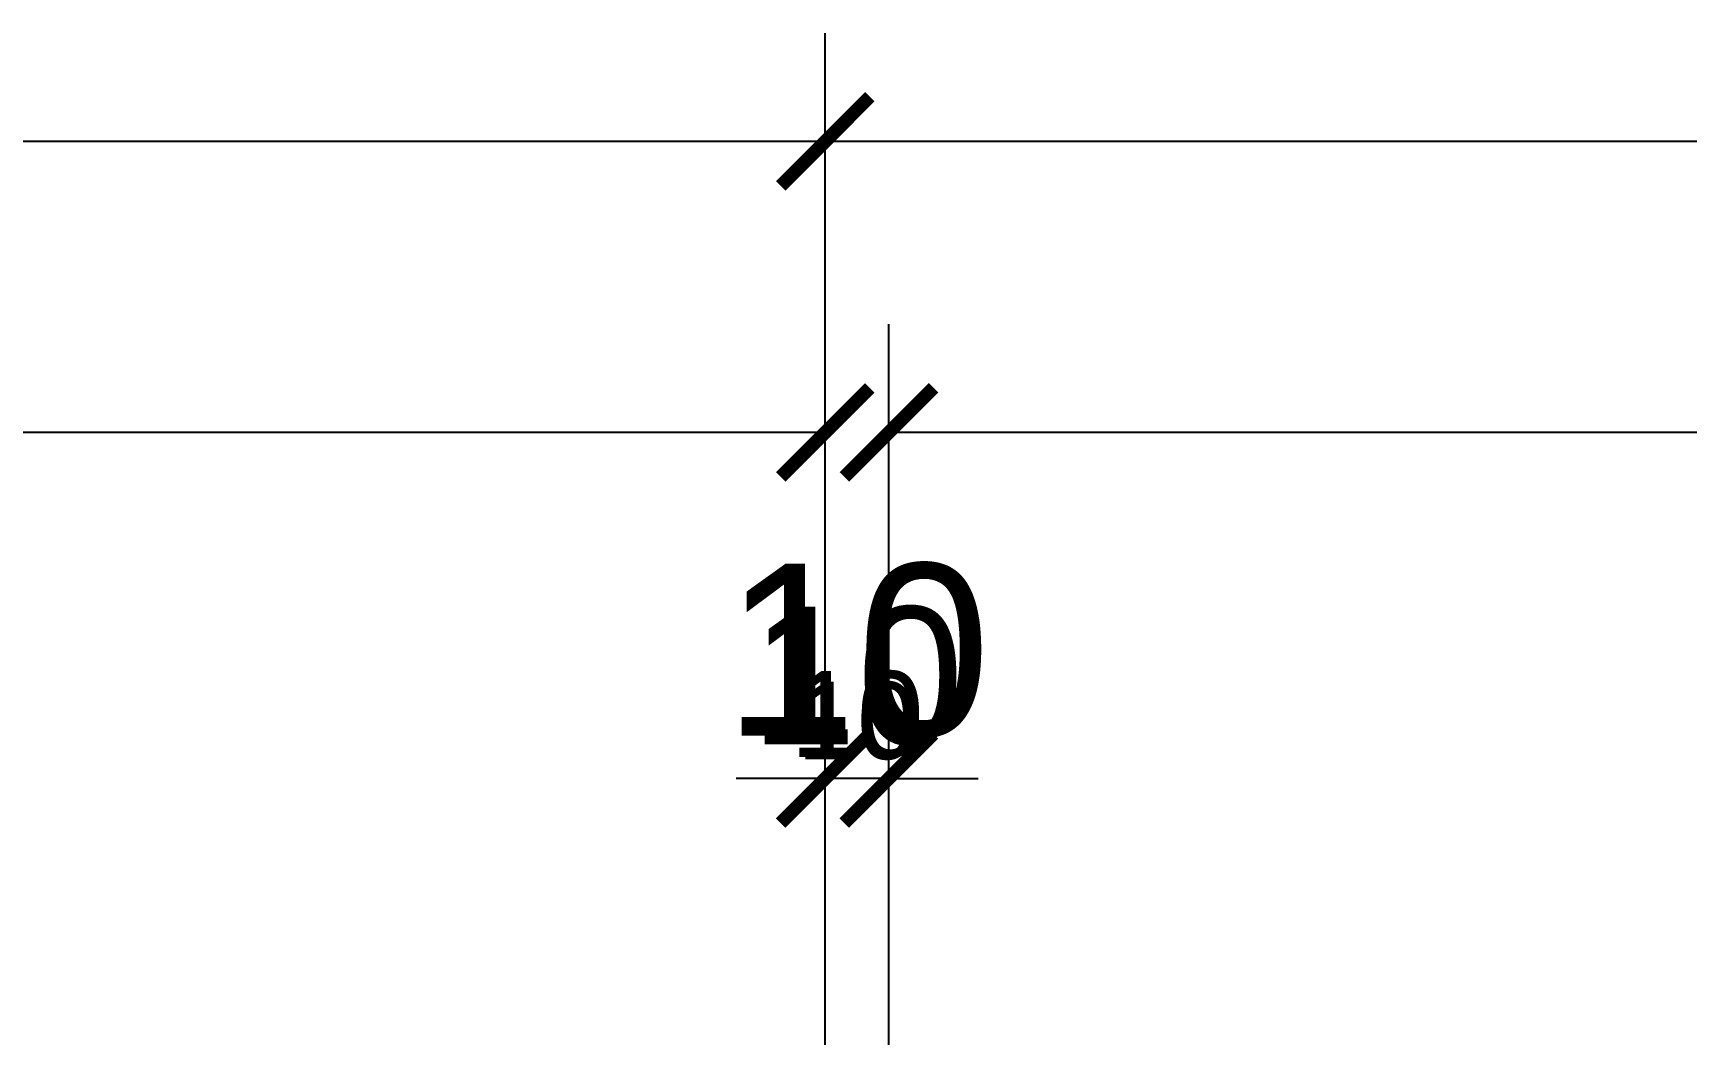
# Model space of a CAD drawing. Header units: millimetres. Extents: x -26398 to 135532, y -376633 to 43268.
# Drawn here: x 43550.6 to 43810.3, y -146978.6 to -146818.2 of the extents above; entities that cross this region are included whole.
import ezdxf

# ---------------------------------------------------------------- set-up
doc = ezdxf.new("R2010")
doc.units = ezdxf.units.MM
for name, color, linetype in [('DIM', 7, 'Continuous'), ('DIM @ 10', 7, 'Continuous'), ('DIM @ 4.5', 7, 'Continuous'), ('DIM @ 5', 7, 'Continuous'), ('DIM @ 8', 7, 'Continuous')]:
    doc.layers.add(name, color=color, linetype=linetype)
doc.styles.get("Standard").update_dxf_attribs({"font": 'arial.ttf'})
doc.dimstyles.new('SCALE dimmatbang', dxfattribs={"dimscale": 70, "dimtxt": 2.7, "dimasz": 1.4, "dimexe": 1.7, "dimexo": 0.7, "dimtad": 1, "dimtoh": 1, "dimdec": 1, "dimtxsty": 'Standard', "dimblk": 'ARCHTICK', "dimcen": 2.5, "dimclrd": 1, "dimclre": 256, "dimadec": 0, "dimazin": 0, "dimtfac": 1, "dimtdec": 1, "dimtmove": 0, "dimatfit": 3, "dimfxl": 1, "dimarcsym": 0})

# ---------------------------------------------------------------- blocks, each defined once
blk = doc.blocks.new('_ArchTick')
at = {"color": 0, "linetype": 'ByBlock', "const_width": 0.15}
blk.add_lwpolyline([(-0.5, -0.5), (0.5, 0.5)], dxfattribs=at)
blk = doc.blocks.new('*D6088')
at = {"layer": 'DEFPOINTS', "color": 0, "transparency": 16777216}
for p in [(43685, -146880.85), (43685, -146980.16), (44060, -146980.16)]:
    blk.add_point(p, dxfattribs=at)
at = {"layer": 'DIM', "lineweight": -2, "transparency": 16777216}
for p, q in [((43685, -146977.01), (43685, -146873.2)), ((44060, -146977.01), (44060, -146873.2))]:
    blk.add_line(p, q, dxfattribs=at)
at = {"layer": 'DIM', "color": 1, "lineweight": -2, "transparency": 16777216}
blk.add_line((44060, -146880.85), (43685, -146880.85), dxfattribs=at)
at = {"layer": 'DIM', "color": 1, "lineweight": -2, "transparency": 16777216, "xscale": 6.3, "yscale": 6.3, "zscale": 6.3, "rotation": 180}
blk.add_blockref('_ArchTick', (43685, -146880.85), dxfattribs=at)
at = {"layer": 'DIM', "color": 1, "lineweight": -2, "transparency": 16777216, "xscale": 6.3, "yscale": 6.3, "zscale": 6.3}
blk.add_blockref('_ArchTick', (44060, -146880.85), dxfattribs=at)
at = {"layer": 'DIM', "color": 0, "transparency": 16777216, "insert": (43872.5, -146871.83), "char_height": 12.15, "attachment_point": 5}
blk.add_mtext('375', dxfattribs=at)
blk = doc.blocks.new('*D6089')
at = {"layer": 'DEFPOINTS', "color": 0, "transparency": 16777216}
for p in [(43685, -146880.85), (43685, -146980.16), (44060, -146980.16)]:
    blk.add_point(p, dxfattribs=at)
at = {"layer": 'DIM', "lineweight": -2, "transparency": 16777216}
for p, q in [((43685, -146973.16), (43685, -146863.85)), ((44060, -146973.16), (44060, -146863.85))]:
    blk.add_line(p, q, dxfattribs=at)
at = {"layer": 'DIM', "color": 1, "lineweight": -2, "transparency": 16777216}
blk.add_line((44060, -146880.85), (43685, -146880.85), dxfattribs=at)
at = {"layer": 'DIM', "color": 1, "lineweight": -2, "transparency": 16777216, "xscale": 14, "yscale": 14, "zscale": 14, "rotation": 180}
blk.add_blockref('_ArchTick', (43685, -146880.85), dxfattribs=at)
at = {"layer": 'DIM', "color": 1, "lineweight": -2, "transparency": 16777216, "xscale": 14, "yscale": 14, "zscale": 14}
blk.add_blockref('_ArchTick', (44060, -146880.85), dxfattribs=at)
at = {"layer": 'DIM', "color": 0, "transparency": 16777216, "insert": (43872.5, -146860.81), "char_height": 27, "attachment_point": 5}
blk.add_mtext('375', dxfattribs=at)
blk = doc.blocks.new('*D6090')
at = {"layer": 'DEFPOINTS', "color": 0, "transparency": 16777216}
for p in [(43685, -146880.85), (43685, -146980.16), (44060, -146980.16)]:
    blk.add_point(p, dxfattribs=at)
at = {"layer": 'DIM', "lineweight": -2, "transparency": 16777216}
for p, q in [((43685, -146974.56), (43685, -146867.25)), ((44060, -146974.56), (44060, -146867.25))]:
    blk.add_line(p, q, dxfattribs=at)
at = {"layer": 'DIM', "color": 1, "lineweight": -2, "transparency": 16777216}
blk.add_line((44060, -146880.85), (43685, -146880.85), dxfattribs=at)
at = {"layer": 'DIM', "color": 1, "lineweight": -2, "transparency": 16777216, "xscale": 11.2, "yscale": 11.2, "zscale": 11.2, "rotation": 180}
blk.add_blockref('_ArchTick', (43685, -146880.85), dxfattribs=at)
at = {"layer": 'DIM', "color": 1, "lineweight": -2, "transparency": 16777216, "xscale": 11.2, "yscale": 11.2, "zscale": 11.2}
blk.add_blockref('_ArchTick', (44060, -146880.85), dxfattribs=at)
at = {"layer": 'DIM', "color": 0, "transparency": 16777216, "insert": (43872.5, -146864.82), "char_height": 21.6, "attachment_point": 5}
blk.add_mtext('375', dxfattribs=at)
blk = doc.blocks.new('*D6091')
at = {"layer": 'DEFPOINTS', "color": 0, "transparency": 16777216}
for p in [(43685, -146880.85), (43685, -146980.16), (44060, -146980.16)]:
    blk.add_point(p, dxfattribs=at)
at = {"layer": 'DIM', "lineweight": -2, "transparency": 16777216}
for p, q in [((43685, -146976.66), (43685, -146872.35)), ((44060, -146976.66), (44060, -146872.35))]:
    blk.add_line(p, q, dxfattribs=at)
at = {"layer": 'DIM', "color": 1, "lineweight": -2, "transparency": 16777216}
blk.add_line((44060, -146880.85), (43685, -146880.85), dxfattribs=at)
at = {"layer": 'DIM', "color": 1, "lineweight": -2, "transparency": 16777216, "xscale": 7, "yscale": 7, "zscale": 7, "rotation": 180}
blk.add_blockref('_ArchTick', (43685, -146880.85), dxfattribs=at)
at = {"layer": 'DIM', "color": 1, "lineweight": -2, "transparency": 16777216, "xscale": 7, "yscale": 7, "zscale": 7}
blk.add_blockref('_ArchTick', (44060, -146880.85), dxfattribs=at)
at = {"layer": 'DIM', "color": 0, "transparency": 16777216, "insert": (43872.5, -146870.83), "char_height": 13.5, "attachment_point": 5}
blk.add_mtext('375', dxfattribs=at)
blk = doc.blocks.new('*D6093')
at = {"layer": 'DEFPOINTS', "color": 0, "transparency": 16777216}
for p in [(43675, -146935.19), (43675, -146980.16), (43685, -146980.16)]:
    blk.add_point(p, dxfattribs=at)
at = {"layer": 'DIM', "lineweight": -2, "transparency": 16777216}
for p, q in [((43675, -146977.01), (43675, -146927.54)), ((43685, -146977.01), (43685, -146927.54))]:
    blk.add_line(p, q, dxfattribs=at)
at = {"layer": 'DIM', "color": 1, "lineweight": -2, "transparency": 16777216}
blk.add_line((43685, -146935.19), (43675, -146935.19), dxfattribs=at)
at = {"layer": 'DIM', "color": 1, "lineweight": -2, "transparency": 16777216, "xscale": 6.3, "yscale": 6.3, "zscale": 6.3, "rotation": 180}
blk.add_blockref('_ArchTick', (43675, -146935.19), dxfattribs=at)
at = {"layer": 'DIM', "color": 1, "lineweight": -2, "transparency": 16777216, "xscale": 6.3, "yscale": 6.3, "zscale": 6.3}
blk.add_blockref('_ArchTick', (43685, -146935.19), dxfattribs=at)
at = {"layer": 'DIM', "color": 0, "transparency": 16777216, "insert": (43680, -146926.17), "char_height": 12.15, "attachment_point": 5}
blk.add_mtext('10', dxfattribs=at)
blk = doc.blocks.new('*D6094')
at = {"layer": 'DEFPOINTS', "color": 0, "transparency": 16777216}
for p in [(43675, -146935.19), (43675, -146980.16), (43685, -146980.16)]:
    blk.add_point(p, dxfattribs=at)
at = {"layer": 'DIM', "lineweight": -2, "transparency": 16777216}
for p, q in [((43675, -146973.16), (43675, -146918.19)), ((43685, -146973.16), (43685, -146918.19))]:
    blk.add_line(p, q, dxfattribs=at)
at = {"layer": 'DIM', "color": 1, "lineweight": -2, "transparency": 16777216}
for p, q in [((43675, -146935.19), (43661, -146935.19)), ((43685, -146935.19), (43675, -146935.19)), ((43685, -146935.19), (43699, -146935.19))]:
    blk.add_line(p, q, dxfattribs=at)
at = {"layer": 'DIM', "color": 1, "lineweight": -2, "transparency": 16777216, "xscale": 14, "yscale": 14, "zscale": 14}
blk.add_blockref('_ArchTick', (43675, -146935.19), dxfattribs=at)
at = {"layer": 'DIM', "color": 1, "lineweight": -2, "transparency": 16777216, "xscale": 14, "yscale": 14, "zscale": 14, "rotation": 180}
blk.add_blockref('_ArchTick', (43685, -146935.19), dxfattribs=at)
at = {"layer": 'DIM', "color": 0, "transparency": 16777216, "insert": (43680, -146915.15), "char_height": 27, "attachment_point": 5}
blk.add_mtext('10', dxfattribs=at)
blk = doc.blocks.new('*D6095')
at = {"layer": 'DEFPOINTS', "color": 0, "transparency": 16777216}
for p in [(43675, -146935.19), (43675, -146980.16), (43685, -146980.16)]:
    blk.add_point(p, dxfattribs=at)
at = {"layer": 'DIM', "lineweight": -2, "transparency": 16777216}
for p, q in [((43675, -146974.56), (43675, -146921.59)), ((43685, -146974.56), (43685, -146921.59))]:
    blk.add_line(p, q, dxfattribs=at)
at = {"layer": 'DIM', "color": 1, "lineweight": -2, "transparency": 16777216}
blk.add_line((43685, -146935.19), (43675, -146935.19), dxfattribs=at)
at = {"layer": 'DIM', "color": 1, "lineweight": -2, "transparency": 16777216, "xscale": 11.2, "yscale": 11.2, "zscale": 11.2, "rotation": 180}
blk.add_blockref('_ArchTick', (43675, -146935.19), dxfattribs=at)
at = {"layer": 'DIM', "color": 1, "lineweight": -2, "transparency": 16777216, "xscale": 11.2, "yscale": 11.2, "zscale": 11.2}
blk.add_blockref('_ArchTick', (43685, -146935.19), dxfattribs=at)
at = {"layer": 'DIM', "color": 0, "transparency": 16777216, "insert": (43680, -146919.16), "char_height": 21.6, "attachment_point": 5}
blk.add_mtext('10', dxfattribs=at)
blk = doc.blocks.new('*D6096')
at = {"layer": 'DEFPOINTS', "color": 0, "transparency": 16777216}
for p in [(43675, -146935.19), (43675, -146980.16), (43685, -146980.16)]:
    blk.add_point(p, dxfattribs=at)
at = {"layer": 'DIM', "lineweight": -2, "transparency": 16777216}
for p, q in [((43675, -146976.66), (43675, -146926.69)), ((43685, -146976.66), (43685, -146926.69))]:
    blk.add_line(p, q, dxfattribs=at)
at = {"layer": 'DIM', "color": 1, "lineweight": -2, "transparency": 16777216}
blk.add_line((43685, -146935.19), (43675, -146935.19), dxfattribs=at)
at = {"layer": 'DIM', "color": 1, "lineweight": -2, "transparency": 16777216, "xscale": 7, "yscale": 7, "zscale": 7, "rotation": 180}
blk.add_blockref('_ArchTick', (43675, -146935.19), dxfattribs=at)
at = {"layer": 'DIM', "color": 1, "lineweight": -2, "transparency": 16777216, "xscale": 7, "yscale": 7, "zscale": 7}
blk.add_blockref('_ArchTick', (43685, -146935.19), dxfattribs=at)
at = {"layer": 'DIM', "color": 0, "transparency": 16777216, "insert": (43680, -146925.17), "char_height": 13.5, "attachment_point": 5}
blk.add_mtext('10', dxfattribs=at)
blk = doc.blocks.new('*D6098')
at = {"layer": 'DEFPOINTS', "color": 0, "transparency": 16777216}
for p in [(42675, -146880.85), (42675, -146980.16), (43675, -146980.16)]:
    blk.add_point(p, dxfattribs=at)
at = {"layer": 'DIM', "lineweight": -2, "transparency": 16777216}
for p, q in [((42675, -146977.01), (42675, -146873.2)), ((43675, -146977.01), (43675, -146873.2))]:
    blk.add_line(p, q, dxfattribs=at)
at = {"layer": 'DIM', "color": 1, "lineweight": -2, "transparency": 16777216}
blk.add_line((43675, -146880.85), (42675, -146880.85), dxfattribs=at)
at = {"layer": 'DIM', "color": 1, "lineweight": -2, "transparency": 16777216, "xscale": 6.3, "yscale": 6.3, "zscale": 6.3, "rotation": 180}
blk.add_blockref('_ArchTick', (42675, -146880.85), dxfattribs=at)
at = {"layer": 'DIM', "color": 1, "lineweight": -2, "transparency": 16777216, "xscale": 6.3, "yscale": 6.3, "zscale": 6.3}
blk.add_blockref('_ArchTick', (43675, -146880.85), dxfattribs=at)
at = {"layer": 'DIM', "color": 0, "transparency": 16777216, "insert": (43175, -146871.84), "char_height": 12.15, "attachment_point": 5}
blk.add_mtext('1000', dxfattribs=at)
blk = doc.blocks.new('*D6099')
at = {"layer": 'DEFPOINTS', "color": 0, "transparency": 16777216}
for p in [(42675, -146880.85), (42675, -146980.16), (43675, -146980.16)]:
    blk.add_point(p, dxfattribs=at)
at = {"layer": 'DIM', "lineweight": -2, "transparency": 16777216}
for p, q in [((42675, -146973.16), (42675, -146863.85)), ((43675, -146973.16), (43675, -146863.85))]:
    blk.add_line(p, q, dxfattribs=at)
at = {"layer": 'DIM', "color": 1, "lineweight": -2, "transparency": 16777216}
blk.add_line((43675, -146880.85), (42675, -146880.85), dxfattribs=at)
at = {"layer": 'DIM', "color": 1, "lineweight": -2, "transparency": 16777216, "xscale": 14, "yscale": 14, "zscale": 14, "rotation": 180}
blk.add_blockref('_ArchTick', (42675, -146880.85), dxfattribs=at)
at = {"layer": 'DIM', "color": 1, "lineweight": -2, "transparency": 16777216, "xscale": 14, "yscale": 14, "zscale": 14}
blk.add_blockref('_ArchTick', (43675, -146880.85), dxfattribs=at)
at = {"layer": 'DIM', "color": 0, "transparency": 16777216, "insert": (43175, -146860.82), "char_height": 27, "attachment_point": 5}
blk.add_mtext('1000', dxfattribs=at)
blk = doc.blocks.new('*D6100')
at = {"layer": 'DEFPOINTS', "color": 0, "transparency": 16777216}
for p in [(42675, -146880.85), (42675, -146980.16), (43675, -146980.16)]:
    blk.add_point(p, dxfattribs=at)
at = {"layer": 'DIM', "lineweight": -2, "transparency": 16777216}
for p, q in [((42675, -146974.56), (42675, -146867.25)), ((43675, -146974.56), (43675, -146867.25))]:
    blk.add_line(p, q, dxfattribs=at)
at = {"layer": 'DIM', "color": 1, "lineweight": -2, "transparency": 16777216}
blk.add_line((43675, -146880.85), (42675, -146880.85), dxfattribs=at)
at = {"layer": 'DIM', "color": 1, "lineweight": -2, "transparency": 16777216, "xscale": 11.2, "yscale": 11.2, "zscale": 11.2, "rotation": 180}
blk.add_blockref('_ArchTick', (42675, -146880.85), dxfattribs=at)
at = {"layer": 'DIM', "color": 1, "lineweight": -2, "transparency": 16777216, "xscale": 11.2, "yscale": 11.2, "zscale": 11.2}
blk.add_blockref('_ArchTick', (43675, -146880.85), dxfattribs=at)
at = {"layer": 'DIM', "color": 0, "transparency": 16777216, "insert": (43175, -146864.82), "char_height": 21.6, "attachment_point": 5}
blk.add_mtext('1000', dxfattribs=at)
blk = doc.blocks.new('*D6101')
at = {"layer": 'DEFPOINTS', "color": 0, "transparency": 16777216}
for p in [(42675, -146880.85), (42675, -146980.16), (43675, -146980.16)]:
    blk.add_point(p, dxfattribs=at)
at = {"layer": 'DIM', "lineweight": -2, "transparency": 16777216}
for p, q in [((42675, -146976.66), (42675, -146872.35)), ((43675, -146976.66), (43675, -146872.35))]:
    blk.add_line(p, q, dxfattribs=at)
at = {"layer": 'DIM', "color": 1, "lineweight": -2, "transparency": 16777216}
blk.add_line((43675, -146880.85), (42675, -146880.85), dxfattribs=at)
at = {"layer": 'DIM', "color": 1, "lineweight": -2, "transparency": 16777216, "xscale": 7, "yscale": 7, "zscale": 7, "rotation": 180}
blk.add_blockref('_ArchTick', (42675, -146880.85), dxfattribs=at)
at = {"layer": 'DIM', "color": 1, "lineweight": -2, "transparency": 16777216, "xscale": 7, "yscale": 7, "zscale": 7}
blk.add_blockref('_ArchTick', (43675, -146880.85), dxfattribs=at)
at = {"layer": 'DIM', "color": 0, "transparency": 16777216, "insert": (43175, -146870.83), "char_height": 13.5, "attachment_point": 5}
blk.add_mtext('1000', dxfattribs=at)
blk = doc.blocks.new('*D6338')
at = {"layer": 'DEFPOINTS', "color": 0, "transparency": 16777216}
for p in [(43675, -146835.16), (43675, -146980.16), (44675, -146980.16)]:
    blk.add_point(p, dxfattribs=at)
at = {"layer": 'DIM', "lineweight": -2, "transparency": 16777216}
for p, q in [((43675, -146977.01), (43675, -146827.51)), ((44675, -146977.01), (44675, -146827.51))]:
    blk.add_line(p, q, dxfattribs=at)
at = {"layer": 'DIM', "color": 1, "lineweight": -2, "transparency": 16777216}
blk.add_line((44675, -146835.16), (43675, -146835.16), dxfattribs=at)
at = {"layer": 'DIM', "color": 1, "lineweight": -2, "transparency": 16777216, "xscale": 6.3, "yscale": 6.3, "zscale": 6.3, "rotation": 180}
blk.add_blockref('_ArchTick', (43675, -146835.16), dxfattribs=at)
at = {"layer": 'DIM', "color": 1, "lineweight": -2, "transparency": 16777216, "xscale": 6.3, "yscale": 6.3, "zscale": 6.3}
blk.add_blockref('_ArchTick', (44675, -146835.16), dxfattribs=at)
at = {"layer": 'DIM', "color": 0, "transparency": 16777216, "insert": (44175, -146826.15), "char_height": 12.15, "attachment_point": 5}
blk.add_mtext('1000', dxfattribs=at)
blk = doc.blocks.new('*D6339')
at = {"layer": 'DEFPOINTS', "color": 0, "transparency": 16777216}
for p in [(43675, -146835.16), (43675, -146980.16), (44675, -146980.16)]:
    blk.add_point(p, dxfattribs=at)
at = {"layer": 'DIM', "lineweight": -2, "transparency": 16777216}
for p, q in [((43675, -146973.16), (43675, -146818.16)), ((44675, -146973.16), (44675, -146818.16))]:
    blk.add_line(p, q, dxfattribs=at)
at = {"layer": 'DIM', "color": 1, "lineweight": -2, "transparency": 16777216}
blk.add_line((44675, -146835.16), (43675, -146835.16), dxfattribs=at)
at = {"layer": 'DIM', "color": 1, "lineweight": -2, "transparency": 16777216, "xscale": 14, "yscale": 14, "zscale": 14, "rotation": 180}
blk.add_blockref('_ArchTick', (43675, -146835.16), dxfattribs=at)
at = {"layer": 'DIM', "color": 1, "lineweight": -2, "transparency": 16777216, "xscale": 14, "yscale": 14, "zscale": 14}
blk.add_blockref('_ArchTick', (44675, -146835.16), dxfattribs=at)
at = {"layer": 'DIM', "color": 0, "transparency": 16777216, "insert": (44175, -146815.13), "char_height": 27, "attachment_point": 5}
blk.add_mtext('1000', dxfattribs=at)
blk = doc.blocks.new('*D6340')
at = {"layer": 'DEFPOINTS', "color": 0, "transparency": 16777216}
for p in [(43675, -146835.16), (43675, -146980.16), (44675, -146980.16)]:
    blk.add_point(p, dxfattribs=at)
at = {"layer": 'DIM', "lineweight": -2, "transparency": 16777216}
for p, q in [((43675, -146974.56), (43675, -146821.56)), ((44675, -146974.56), (44675, -146821.56))]:
    blk.add_line(p, q, dxfattribs=at)
at = {"layer": 'DIM', "color": 1, "lineweight": -2, "transparency": 16777216}
blk.add_line((44675, -146835.16), (43675, -146835.16), dxfattribs=at)
at = {"layer": 'DIM', "color": 1, "lineweight": -2, "transparency": 16777216, "xscale": 11.2, "yscale": 11.2, "zscale": 11.2, "rotation": 180}
blk.add_blockref('_ArchTick', (43675, -146835.16), dxfattribs=at)
at = {"layer": 'DIM', "color": 1, "lineweight": -2, "transparency": 16777216, "xscale": 11.2, "yscale": 11.2, "zscale": 11.2}
blk.add_blockref('_ArchTick', (44675, -146835.16), dxfattribs=at)
at = {"layer": 'DIM', "color": 0, "transparency": 16777216, "insert": (44175, -146819.14), "char_height": 21.6, "attachment_point": 5}
blk.add_mtext('1000', dxfattribs=at)
blk = doc.blocks.new('*D6341')
at = {"layer": 'DEFPOINTS', "color": 0, "transparency": 16777216}
for p in [(43675, -146835.16), (43675, -146980.16), (44675, -146980.16)]:
    blk.add_point(p, dxfattribs=at)
at = {"layer": 'DIM', "lineweight": -2, "transparency": 16777216}
for p, q in [((43675, -146976.66), (43675, -146826.66)), ((44675, -146976.66), (44675, -146826.66))]:
    blk.add_line(p, q, dxfattribs=at)
at = {"layer": 'DIM', "color": 1, "lineweight": -2, "transparency": 16777216}
blk.add_line((44675, -146835.16), (43675, -146835.16), dxfattribs=at)
at = {"layer": 'DIM', "color": 1, "lineweight": -2, "transparency": 16777216, "xscale": 7, "yscale": 7, "zscale": 7, "rotation": 180}
blk.add_blockref('_ArchTick', (43675, -146835.16), dxfattribs=at)
at = {"layer": 'DIM', "color": 1, "lineweight": -2, "transparency": 16777216, "xscale": 7, "yscale": 7, "zscale": 7}
blk.add_blockref('_ArchTick', (44675, -146835.16), dxfattribs=at)
at = {"layer": 'DIM', "color": 0, "transparency": 16777216, "insert": (44175, -146825.15), "char_height": 13.5, "attachment_point": 5}
blk.add_mtext('1000', dxfattribs=at)
blk = doc.blocks.new('*D6343')
at = {"layer": 'DEFPOINTS', "color": 0, "transparency": 16777216}
for p in [(42675, -146835.16), (42675, -146980.16), (43675, -146980.16)]:
    blk.add_point(p, dxfattribs=at)
at = {"layer": 'DIM', "lineweight": -2, "transparency": 16777216}
for p, q in [((42675, -146977.01), (42675, -146827.51)), ((43675, -146977.01), (43675, -146827.51))]:
    blk.add_line(p, q, dxfattribs=at)
at = {"layer": 'DIM', "color": 1, "lineweight": -2, "transparency": 16777216}
blk.add_line((43675, -146835.16), (42675, -146835.16), dxfattribs=at)
at = {"layer": 'DIM', "color": 1, "lineweight": -2, "transparency": 16777216, "xscale": 6.3, "yscale": 6.3, "zscale": 6.3, "rotation": 180}
blk.add_blockref('_ArchTick', (42675, -146835.16), dxfattribs=at)
at = {"layer": 'DIM', "color": 1, "lineweight": -2, "transparency": 16777216, "xscale": 6.3, "yscale": 6.3, "zscale": 6.3}
blk.add_blockref('_ArchTick', (43675, -146835.16), dxfattribs=at)
at = {"layer": 'DIM', "color": 0, "transparency": 16777216, "insert": (43175, -146826.15), "char_height": 12.15, "attachment_point": 5}
blk.add_mtext('1000', dxfattribs=at)
blk = doc.blocks.new('*D6344')
at = {"layer": 'DEFPOINTS', "color": 0, "transparency": 16777216}
for p in [(42675, -146835.16), (42675, -146980.16), (43675, -146980.16)]:
    blk.add_point(p, dxfattribs=at)
at = {"layer": 'DIM', "lineweight": -2, "transparency": 16777216}
for p, q in [((42675, -146973.16), (42675, -146818.16)), ((43675, -146973.16), (43675, -146818.16))]:
    blk.add_line(p, q, dxfattribs=at)
at = {"layer": 'DIM', "color": 1, "lineweight": -2, "transparency": 16777216}
blk.add_line((43675, -146835.16), (42675, -146835.16), dxfattribs=at)
at = {"layer": 'DIM', "color": 1, "lineweight": -2, "transparency": 16777216, "xscale": 14, "yscale": 14, "zscale": 14, "rotation": 180}
blk.add_blockref('_ArchTick', (42675, -146835.16), dxfattribs=at)
at = {"layer": 'DIM', "color": 1, "lineweight": -2, "transparency": 16777216, "xscale": 14, "yscale": 14, "zscale": 14}
blk.add_blockref('_ArchTick', (43675, -146835.16), dxfattribs=at)
at = {"layer": 'DIM', "color": 0, "transparency": 16777216, "insert": (43175, -146815.13), "char_height": 27, "attachment_point": 5}
blk.add_mtext('1000', dxfattribs=at)
blk = doc.blocks.new('*D6345')
at = {"layer": 'DEFPOINTS', "color": 0, "transparency": 16777216}
for p in [(42675, -146835.16), (42675, -146980.16), (43675, -146980.16)]:
    blk.add_point(p, dxfattribs=at)
at = {"layer": 'DIM', "lineweight": -2, "transparency": 16777216}
for p, q in [((42675, -146974.56), (42675, -146821.56)), ((43675, -146974.56), (43675, -146821.56))]:
    blk.add_line(p, q, dxfattribs=at)
at = {"layer": 'DIM', "color": 1, "lineweight": -2, "transparency": 16777216}
blk.add_line((43675, -146835.16), (42675, -146835.16), dxfattribs=at)
at = {"layer": 'DIM', "color": 1, "lineweight": -2, "transparency": 16777216, "xscale": 11.2, "yscale": 11.2, "zscale": 11.2, "rotation": 180}
blk.add_blockref('_ArchTick', (42675, -146835.16), dxfattribs=at)
at = {"layer": 'DIM', "color": 1, "lineweight": -2, "transparency": 16777216, "xscale": 11.2, "yscale": 11.2, "zscale": 11.2}
blk.add_blockref('_ArchTick', (43675, -146835.16), dxfattribs=at)
at = {"layer": 'DIM', "color": 0, "transparency": 16777216, "insert": (43175, -146819.14), "char_height": 21.6, "attachment_point": 5}
blk.add_mtext('1000', dxfattribs=at)
blk = doc.blocks.new('*D6346')
at = {"layer": 'DEFPOINTS', "color": 0, "transparency": 16777216}
for p in [(42675, -146835.16), (42675, -146980.16), (43675, -146980.16)]:
    blk.add_point(p, dxfattribs=at)
at = {"layer": 'DIM', "lineweight": -2, "transparency": 16777216}
for p, q in [((42675, -146976.66), (42675, -146826.66)), ((43675, -146976.66), (43675, -146826.66))]:
    blk.add_line(p, q, dxfattribs=at)
at = {"layer": 'DIM', "color": 1, "lineweight": -2, "transparency": 16777216}
blk.add_line((43675, -146835.16), (42675, -146835.16), dxfattribs=at)
at = {"layer": 'DIM', "color": 1, "lineweight": -2, "transparency": 16777216, "xscale": 7, "yscale": 7, "zscale": 7, "rotation": 180}
blk.add_blockref('_ArchTick', (42675, -146835.16), dxfattribs=at)
at = {"layer": 'DIM', "color": 1, "lineweight": -2, "transparency": 16777216, "xscale": 7, "yscale": 7, "zscale": 7}
blk.add_blockref('_ArchTick', (43675, -146835.16), dxfattribs=at)
at = {"layer": 'DIM', "color": 0, "transparency": 16777216, "insert": (43175, -146825.15), "char_height": 13.5, "attachment_point": 5}
blk.add_mtext('1000', dxfattribs=at)
blk = doc.blocks.new('*U8919')
at = {"layer": 'DIM @ 10'}
dim = blk.add_linear_dim(base=(43685, -146880.85), p1=(44060, -146980.16), p2=(43685, -146980.16), angle=180, dimstyle='SCALE dimmatbang', override={"dimscale": 10, "dimtix": 0, "dimtofl": 1, "dimtmove": 0, "dimatfit": 3}, dxfattribs=at)
dim.commit()
dim.dimension.update_dxf_attribs({"geometry": '*D6089', "text_midpoint": (43872.5, -146860.81)})
at = {"layer": 'DIM @ 4.5'}
dim = blk.add_linear_dim(base=(43685, -146880.85), p1=(44060, -146980.16), p2=(43685, -146980.16), angle=180, dimstyle='SCALE dimmatbang', override={"dimscale": 4.5, "dimtix": 0, "dimtofl": 1, "dimtmove": 0, "dimatfit": 3}, dxfattribs=at)
dim.commit()
dim.dimension.update_dxf_attribs({"geometry": '*D6088', "text_midpoint": (43872.5, -146871.83)})
at = {"layer": 'DIM @ 5'}
dim = blk.add_linear_dim(base=(43685, -146880.85), p1=(44060, -146980.16), p2=(43685, -146980.16), angle=180, dimstyle='SCALE dimmatbang', override={"dimscale": 5, "dimtix": 0, "dimtofl": 1, "dimtmove": 0, "dimatfit": 3}, dxfattribs=at)
dim.commit()
dim.dimension.update_dxf_attribs({"geometry": '*D6091', "text_midpoint": (43872.5, -146870.83)})
at = {"layer": 'DIM @ 8'}
dim = blk.add_linear_dim(base=(43685, -146880.85), p1=(44060, -146980.16), p2=(43685, -146980.16), angle=180, dimstyle='SCALE dimmatbang', override={"dimscale": 8, "dimtix": 0, "dimtofl": 1, "dimtmove": 0, "dimatfit": 3}, dxfattribs=at)
dim.commit()
dim.dimension.update_dxf_attribs({"geometry": '*D6090', "text_midpoint": (43872.5, -146864.82)})
blk = doc.blocks.new('*U8920')
at = {"layer": 'DIM @ 10'}
dim = blk.add_linear_dim(base=(43675, -146935.19), p1=(43685, -146980.16), p2=(43675, -146980.16), angle=180, dimstyle='SCALE dimmatbang', override={"dimscale": 10, "dimtix": 0, "dimtofl": 1, "dimtmove": 0, "dimatfit": 3}, dxfattribs=at)
dim.commit()
dim.dimension.update_dxf_attribs({"geometry": '*D6094', "text_midpoint": (43680, -146935.19), "dimtype": 128})
at = {"layer": 'DIM @ 4.5'}
dim = blk.add_linear_dim(base=(43675, -146935.19), p1=(43685, -146980.16), p2=(43675, -146980.16), angle=180, dimstyle='SCALE dimmatbang', override={"dimscale": 4.5, "dimtix": 0, "dimtofl": 1, "dimtmove": 0, "dimatfit": 3}, dxfattribs=at)
dim.commit()
dim.dimension.update_dxf_attribs({"geometry": '*D6093', "text_midpoint": (43680, -146935.19), "dimtype": 128})
at = {"layer": 'DIM @ 5'}
dim = blk.add_linear_dim(base=(43675, -146935.19), p1=(43685, -146980.16), p2=(43675, -146980.16), angle=180, dimstyle='SCALE dimmatbang', override={"dimscale": 5, "dimtix": 0, "dimtofl": 1, "dimtmove": 0, "dimatfit": 3}, dxfattribs=at)
dim.commit()
dim.dimension.update_dxf_attribs({"geometry": '*D6096', "text_midpoint": (43680, -146935.19), "dimtype": 128})
at = {"layer": 'DIM @ 8'}
dim = blk.add_linear_dim(base=(43675, -146935.19), p1=(43685, -146980.16), p2=(43675, -146980.16), angle=180, dimstyle='SCALE dimmatbang', override={"dimscale": 8, "dimtix": 0, "dimtofl": 1, "dimtmove": 0, "dimatfit": 3}, dxfattribs=at)
dim.commit()
dim.dimension.update_dxf_attribs({"geometry": '*D6095', "text_midpoint": (43680, -146935.19), "dimtype": 128})
blk = doc.blocks.new('*U8921')
at = {"layer": 'DIM @ 10'}
dim = blk.add_linear_dim(base=(42675, -146880.85), p1=(43675, -146980.16), p2=(42675, -146980.16), angle=180, dimstyle='SCALE dimmatbang', override={"dimscale": 10, "dimtix": 0, "dimtofl": 1, "dimtmove": 0, "dimatfit": 3}, dxfattribs=at)
dim.commit()
dim.dimension.update_dxf_attribs({"geometry": '*D6099', "text_midpoint": (43175, -146860.82)})
at = {"layer": 'DIM @ 4.5'}
dim = blk.add_linear_dim(base=(42675, -146880.85), p1=(43675, -146980.16), p2=(42675, -146980.16), angle=180, dimstyle='SCALE dimmatbang', override={"dimscale": 4.5, "dimtix": 0, "dimtofl": 1, "dimtmove": 0, "dimatfit": 3}, dxfattribs=at)
dim.commit()
dim.dimension.update_dxf_attribs({"geometry": '*D6098', "text_midpoint": (43175, -146871.84)})
at = {"layer": 'DIM @ 5'}
dim = blk.add_linear_dim(base=(42675, -146880.85), p1=(43675, -146980.16), p2=(42675, -146980.16), angle=180, dimstyle='SCALE dimmatbang', override={"dimscale": 5, "dimtix": 0, "dimtofl": 1, "dimtmove": 0, "dimatfit": 3}, dxfattribs=at)
dim.commit()
dim.dimension.update_dxf_attribs({"geometry": '*D6101', "text_midpoint": (43175, -146870.83)})
at = {"layer": 'DIM @ 8'}
dim = blk.add_linear_dim(base=(42675, -146880.85), p1=(43675, -146980.16), p2=(42675, -146980.16), angle=180, dimstyle='SCALE dimmatbang', override={"dimscale": 8, "dimtix": 0, "dimtofl": 1, "dimtmove": 0, "dimatfit": 3}, dxfattribs=at)
dim.commit()
dim.dimension.update_dxf_attribs({"geometry": '*D6100', "text_midpoint": (43175, -146864.82)})
blk = doc.blocks.new('*U8969')
at = {"layer": 'DIM @ 10'}
dim = blk.add_linear_dim(base=(43675, -146835.16), p1=(44675, -146980.16), p2=(43675, -146980.16), angle=180, dimstyle='SCALE dimmatbang', override={"dimscale": 10, "dimtix": 0, "dimtofl": 1, "dimtmove": 0, "dimatfit": 3}, dxfattribs=at)
dim.commit()
dim.dimension.update_dxf_attribs({"geometry": '*D6339', "text_midpoint": (44175, -146815.13)})
at = {"layer": 'DIM @ 4.5'}
dim = blk.add_linear_dim(base=(43675, -146835.16), p1=(44675, -146980.16), p2=(43675, -146980.16), angle=180, dimstyle='SCALE dimmatbang', override={"dimscale": 4.5, "dimtix": 0, "dimtofl": 1, "dimtmove": 0, "dimatfit": 3}, dxfattribs=at)
dim.commit()
dim.dimension.update_dxf_attribs({"geometry": '*D6338', "text_midpoint": (44175, -146826.15)})
at = {"layer": 'DIM @ 5'}
dim = blk.add_linear_dim(base=(43675, -146835.16), p1=(44675, -146980.16), p2=(43675, -146980.16), angle=180, dimstyle='SCALE dimmatbang', override={"dimscale": 5, "dimtix": 0, "dimtofl": 1, "dimtmove": 0, "dimatfit": 3}, dxfattribs=at)
dim.commit()
dim.dimension.update_dxf_attribs({"geometry": '*D6341', "text_midpoint": (44175, -146825.15)})
at = {"layer": 'DIM @ 8'}
dim = blk.add_linear_dim(base=(43675, -146835.16), p1=(44675, -146980.16), p2=(43675, -146980.16), angle=180, dimstyle='SCALE dimmatbang', override={"dimscale": 8, "dimtix": 0, "dimtofl": 1, "dimtmove": 0, "dimatfit": 3}, dxfattribs=at)
dim.commit()
dim.dimension.update_dxf_attribs({"geometry": '*D6340', "text_midpoint": (44175, -146819.14)})
blk = doc.blocks.new('*U8970')
at = {"layer": 'DIM @ 10'}
dim = blk.add_linear_dim(base=(42675, -146835.16), p1=(43675, -146980.16), p2=(42675, -146980.16), angle=180, dimstyle='SCALE dimmatbang', override={"dimscale": 10, "dimtix": 0, "dimtofl": 1, "dimtmove": 0, "dimatfit": 3}, dxfattribs=at)
dim.commit()
dim.dimension.update_dxf_attribs({"geometry": '*D6344', "text_midpoint": (43175, -146815.13)})
at = {"layer": 'DIM @ 4.5'}
dim = blk.add_linear_dim(base=(42675, -146835.16), p1=(43675, -146980.16), p2=(42675, -146980.16), angle=180, dimstyle='SCALE dimmatbang', override={"dimscale": 4.5, "dimtix": 0, "dimtofl": 1, "dimtmove": 0, "dimatfit": 3}, dxfattribs=at)
dim.commit()
dim.dimension.update_dxf_attribs({"geometry": '*D6343', "text_midpoint": (43175, -146826.15)})
at = {"layer": 'DIM @ 5'}
dim = blk.add_linear_dim(base=(42675, -146835.16), p1=(43675, -146980.16), p2=(42675, -146980.16), angle=180, dimstyle='SCALE dimmatbang', override={"dimscale": 5, "dimtix": 0, "dimtofl": 1, "dimtmove": 0, "dimatfit": 3}, dxfattribs=at)
dim.commit()
dim.dimension.update_dxf_attribs({"geometry": '*D6346', "text_midpoint": (43175, -146825.15)})
at = {"layer": 'DIM @ 8'}
dim = blk.add_linear_dim(base=(42675, -146835.16), p1=(43675, -146980.16), p2=(42675, -146980.16), angle=180, dimstyle='SCALE dimmatbang', override={"dimscale": 8, "dimtix": 0, "dimtofl": 1, "dimtmove": 0, "dimatfit": 3}, dxfattribs=at)
dim.commit()
dim.dimension.update_dxf_attribs({"geometry": '*D6345', "text_midpoint": (43175, -146819.14)})

msp = doc.modelspace()

# ---------------------------------------------------------------- block references
at = {"layer": 'DIM'}
for name in ['*U8970', '*U8969', '*U8921', '*U8919', '*U8920']:
    msp.add_blockref(name, (0, 0), dxfattribs=at)

doc.saveas('drawing.dxf')
